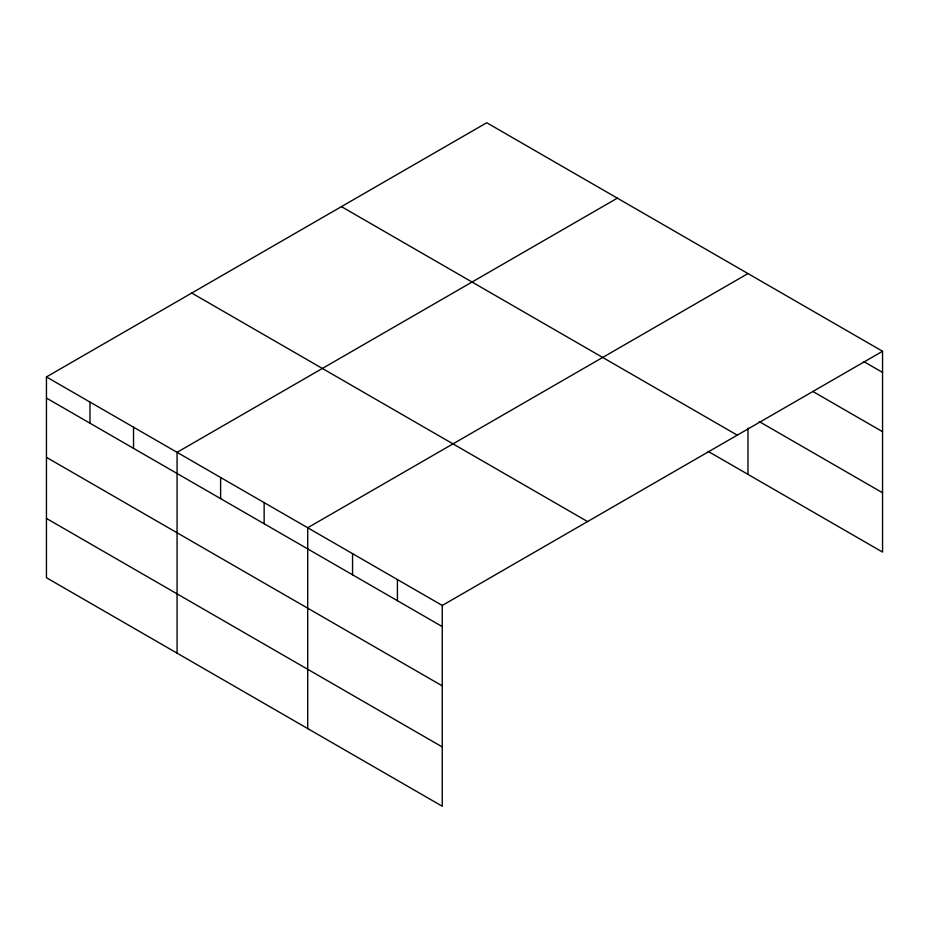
<?xml version="1.0" encoding="UTF-8"?>
<svg xmlns="http://www.w3.org/2000/svg" width="929" height="929" viewBox="0 0 929 929"><rect width="100%" height="100%" fill="white"/><g stroke="black" fill="none" stroke-linecap="round" stroke-linejoin="round"><path stroke-width="1.39" d="M882.55 351.267L486.726 122.744L46.45 376.93L46.45 577.733L442.274 806.256L442.274 605.453L882.55 351.267L882.55 552.07L708.165 451.389M617.344 198.156L177.067 452.342L177.067 653.145M747.973 273.567L307.696 527.753L307.696 728.557M863.854 361.613L882.55 372.413M812.77 391.411L882.55 431.695M759.19 421.557L882.55 492.776M341.431 206.621L737.254 435.144M191.746 293.041L587.569 521.575M46.45 376.93L442.274 605.453M46.45 398.076L442.274 626.599M46.45 457.358L442.274 685.892M46.45 518.44L442.274 746.974M747.973 428.095L747.973 474.371M397.415 579.557L397.415 600.703M352.555 553.661L352.555 574.796M264.15 502.624L264.15 523.759M220.614 477.483L220.614 498.629M133.532 427.201L133.532 448.347M89.985 402.071L89.985 423.206"/></g></svg>
